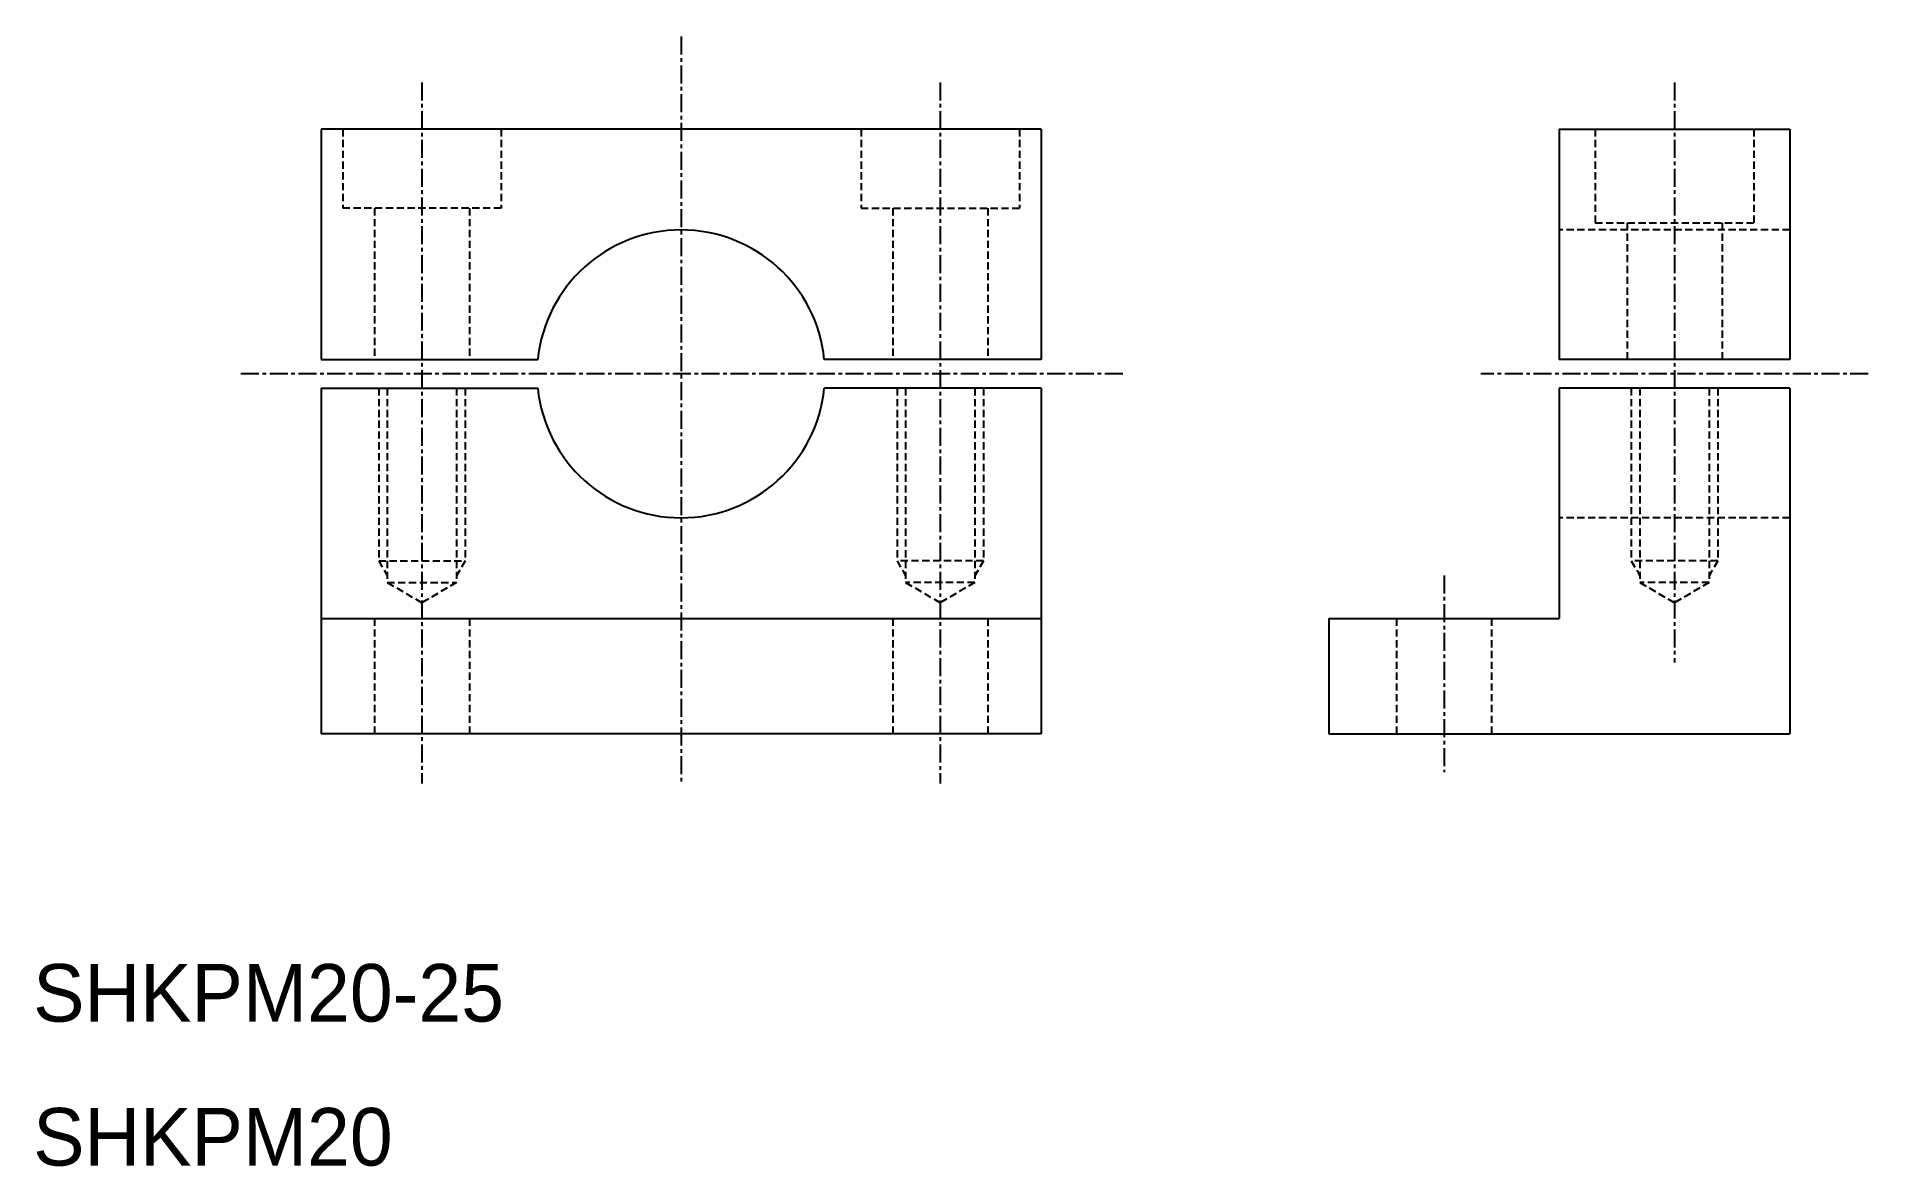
# Model space of a CAD drawing. Extents: x 10 to 137, y 10 to 88.
import ezdxf

# ---------------------------------------------------------------- set-up
doc = ezdxf.new("R2010")
doc.units = 0
doc.linetypes.add('CENTER', pattern=[2, 1.25, -0.25, 0.25, -0.25])
doc.linetypes.add('DASHED', pattern=[0.75, 0.5, -0.25])
doc.layers.get('0').update_dxf_attribs({"linetype": 'CONTINUOUS'})
doc.layers.add('CENTER', color=1, linetype='CENTER')

msp = doc.modelspace()

# ---------------------------------------------------------------- linework, layer by layer
at = {"color": 7, "linetype": 'CONTINUOUS'}
for p, q in [((30, 82), (30, 66)), ((80, 82), (30, 82)), ((80, 82), (80, 66)), ((116, 82), (116, 66)), ((116, 82), (132, 82)), ((132, 82), (132, 66)), ((30, 66), (45.05, 66)), ((80, 66), (64.95, 66)), ((132, 66), (116, 66)), ((30, 64), (30, 40)), ((30, 64), (45.05, 64)), ((80, 64), (64.95, 64)), ((80, 64), (80, 40)), ((132, 64), (116, 64)), ((116, 64), (116, 48)), ((132, 64), (132, 40)), ((30, 48), (80, 48)), ((100, 48), (100, 40)), ((100, 48), (116, 48)), ((80, 40), (30, 40)), ((55, 40), (55, 40)), ((67.5, 40), (67.5, 40)), ((100, 40), (132, 40))]:
    msp.add_line(p, q, dxfattribs=at)
at = {"color": 3, "linetype": 'DASHED'}
for p, q in [((31.5, 82), (31.5, 76.5)), ((42.5, 82), (42.5, 76.5)), ((67.5, 82), (67.5, 76.5)), ((78.5, 82), (78.5, 76.5)), ((118.5, 82), (118.5, 75.5)), ((129.5, 82), (129.5, 75.5)), ((42.5, 76.5), (31.5, 76.5)), ((33.7, 76.5), (33.7, 66)), ((40.3, 76.5), (40.3, 66)), ((67.5, 76.5), (78.5, 76.5)), ((69.7, 76.5), (69.7, 66)), ((76.3, 76.5), (76.3, 66)), ((118.5, 75.5), (129.5, 75.5)), ((120.7, 75.5), (120.7, 66)), ((127.3, 75.5), (127.3, 66)), ((132, 75), (116, 75)), ((34, 64), (34, 52)), ((34.6, 64), (34.6, 50.5)), ((39.4, 64), (39.4, 50.5)), ((40, 64), (40, 52)), ((70, 64), (70, 52)), ((70.6, 64), (70.6, 50.5)), ((75.4, 64), (75.4, 50.5)), ((76, 64), (76, 52)), ((121, 64), (121, 52)), ((121.6, 64), (121.6, 50.5)), ((126.4, 64), (126.4, 50.5)), ((127, 64), (127, 52)), ((132, 55), (116, 55)), ((34, 52), (40, 52)), ((34, 52), (34.6, 50.96)), ((40, 52), (39.4, 50.96)), ((76, 52), (70, 52)), ((70, 52), (70.6, 50.96)), ((76, 52), (75.4, 50.96)), ((127, 52), (121, 52)), ((121, 52), (121.6, 50.96)), ((127, 52), (126.4, 50.96)), ((34.6, 50.5), (39.4, 50.5)), ((34.6, 50.5), (37, 49.11)), ((39.4, 50.5), (37, 49.11)), ((75.4, 50.5), (70.6, 50.5)), ((70.6, 50.5), (73, 49.11)), ((75.4, 50.5), (73, 49.11)), ((126.4, 50.5), (121.6, 50.5)), ((121.6, 50.5), (124, 49.11)), ((126.4, 50.5), (124, 49.11)), ((33.7, 48), (33.7, 40)), ((40.3, 48), (40.3, 40)), ((69.7, 48), (69.7, 40)), ((76.3, 48), (76.3, 40)), ((104.7, 48), (104.7, 40)), ((111.3, 48), (111.3, 40))]:
    msp.add_line(p, q, dxfattribs=at)
at = {"color": 7, "linetype": 'CONTINUOUS'}
for start, end in [(5.7392, 174.2608), (185.7392, 354.2608)]:
    msp.add_arc((55, 65), 10, start, end, dxfattribs=at)
at = {"layer": 'CENTER', "color": 1, "linetype": 'CENTER'}
for p, q in [((55, 88.43), (55, 36.69)), ((37, 85.25), (37, 36.55)), ((73, 85.25), (73, 36.55)), ((124, 85.25), (124, 44.95)), ((85.68, 65), (24.32, 65)), ((137.46, 65), (110.54, 65)), ((108, 51), (108, 37.33))]:
    msp.add_line(p, q, dxfattribs=at)

# ---------------------------------------------------------------- texts
at = {"color": 7, "linetype": 'CONTINUOUS'}
for s, p in [('SHKPM20-25', (10, 20)), ('SHKPM20', (10, 10))]:
    msp.add_text(s, height=4, dxfattribs=at).set_placement(p)

doc.saveas('drawing.dxf')
